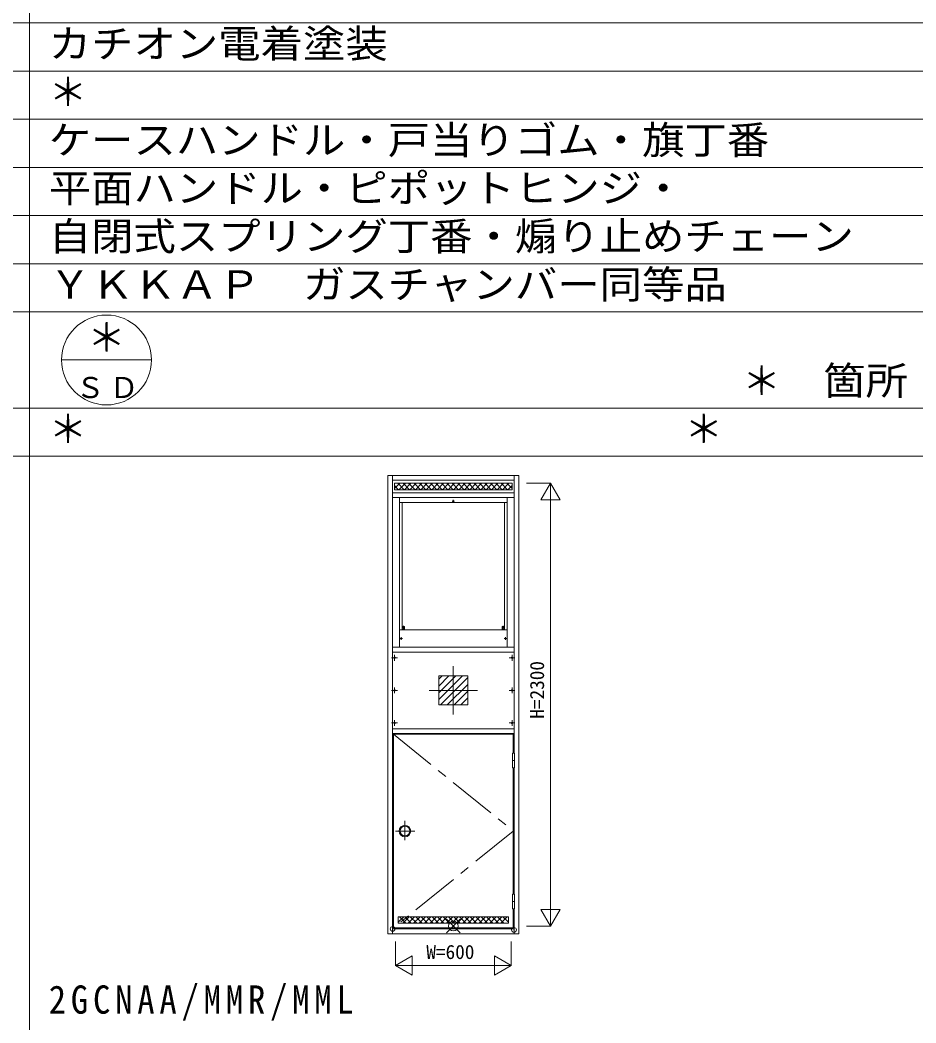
# Model space of a CAD drawing. Units: millimetres, scale not verified. Extents: x -14862 to 14850, y -10512 to 10500.
# Drawn here: x -49 to 4601, y -30 to 5178 of the extents above; entities that cross this region are included whole.
import ezdxf
from ezdxf.enums import TextEntityAlignment as Align

# ---------------------------------------------------------------- set-up
doc = ezdxf.new("R2010")
doc.units = ezdxf.units.MM
doc.header["$LTSCALE"] = 50
doc.header["$PDMODE"] = 32
doc.header["$PDSIZE"] = 25
doc.linetypes.add('CHAIN1', pattern=[8, 5, -1, 1, -1])
doc.linetypes.add('CHAIN2', pattern=[12, 9, -1, 1, -1])
doc.layers.add('0-0_0', color=7, linetype='Continuous')
for name, color, linetype, lineweight in [('0-1_USER1', 7, 'Continuous', 9), ('0-3_YKK_11', 7, 'Continuous', 9), ('0-4_YKK_12', 2, 'Continuous', 9), ('0-5_YSS_K', 4, 'Continuous', 9), ('0-6_YKK_13', 3, 'Continuous', 9)]:
    doc.layers.add(name, color=color, linetype=linetype, lineweight=lineweight)
doc.styles.add('ＭＳ ゴシック', font='')
doc.styles.get('ＭＳ ゴシック').set_extended_font_data('MS Gothic')

msp = doc.modelspace()

# ---------------------------------------------------------------- linework, layer by layer
at = {"layer": '0-1_USER1'}
for p, q in [((0.04, -8247.06), (0.04, 9617.94)), ((-13949.96, 5162.94), (13950.04, 5162.94)), ((-13949.96, 4912.94), (13950.04, 4912.94)), ((-13949.96, 4662.94), (13950.04, 4662.94)), ((-13949.96, 4412.94), (13950.04, 4412.94)), ((-13949.96, 4162.94), (13950.04, 4162.94)), ((-13949.96, 3912.94), (13950.04, 3912.94)), ((-13949.96, 3662.94), (13950.04, 3662.94)), ((166.71, 3412.94), (633.37, 3412.94)), ((-13949.96, 3162.94), (13950.04, 3162.94)), ((-13949.96, 2912.94), (13950.04, 2912.94))]:
    msp.add_line(p, q, dxfattribs=at)
msp.add_circle((400.04, 3412.94), 233.33, dxfattribs=at)
at = {"layer": '0-3_YKK_11'}
for p, q in [((2164.68, 508.79), (2235.4, 438.08)), ((2164.68, 438.08), (2235.4, 508.79))]:
    msp.add_line(p, q, dxfattribs=at)
msp.add_circle((2200.04, 473.44), 25, dxfattribs=at)
at = {"layer": '0-4_YKK_12'}
for p, q in [((2580.04, 2773.44), (2705.04, 2773.44)), ((2705.04, 2773.44), (2705.04, 473.44)), ((2580.04, 473.44), (2705.04, 473.44)), ((1900.04, 393.44), (1900.04, 268.44)), ((2500.04, 393.44), (2500.04, 268.44)), ((1900.04, 268.44), (1986.64, 318.44)), ((1900.04, 268.44), (2500.04, 268.44))]:
    msp.add_line(p, q, dxfattribs=at)
for points in [[(2655.04, 2686.83), (2755.04, 2686.83), (2705.04, 2773.44)], [(2655.04, 560.04), (2755.04, 560.04), (2705.04, 473.44)], [(2413.44, 318.44), (2413.44, 218.44), (2500.04, 268.44)]]:
    msp.add_lwpolyline(points, close=True, dxfattribs=at)
msp.add_lwpolyline([(1986.64, 318.44), (1986.64, 218.44), (1900.04, 268.44)], dxfattribs=at)
at = {"layer": '0-5_YSS_K'}
for p, q in [((1860.04, 2813.44), (2540.04, 2813.44)), ((1860.04, 2813.44), (1860.04, 433.44)), ((1885.04, 2813.44), (1885.04, 433.44)), ((2515.04, 2813.44), (2515.04, 1370.44)), ((2540.04, 433.44), (2540.04, 2813.44)), ((1885.04, 2788.44), (2515.04, 2788.44)), ((1895.04, 2772.44), (2505.04, 2772.44)), ((1895.04, 2744.69), (1922.79, 2772.44)), ((1895.04, 2772.44), (1895.04, 2739.44)), ((1895.04, 2760.72), (1916.32, 2739.44)), ((1911.61, 2772.44), (1944.61, 2739.44)), ((1918.07, 2739.44), (1951.07, 2772.44)), ((1939.89, 2772.44), (1972.89, 2739.44)), ((1946.35, 2739.44), (1979.35, 2772.44)), ((1968.18, 2772.44), (2001.18, 2739.44)), ((1974.64, 2739.44), (2007.64, 2772.44)), ((1996.46, 2772.44), (2029.46, 2739.44)), ((2002.92, 2739.44), (2035.92, 2772.44)), ((2024.74, 2772.44), (2057.74, 2739.44)), ((2031.21, 2739.44), (2064.21, 2772.44)), ((2053.03, 2772.44), (2086.03, 2739.44)), ((2059.49, 2739.44), (2092.49, 2772.44)), ((2081.31, 2772.44), (2114.31, 2739.44)), ((2087.78, 2739.44), (2120.78, 2772.44)), ((2109.6, 2772.44), (2142.6, 2739.44)), ((2116.06, 2739.44), (2149.06, 2772.44)), ((2137.88, 2772.44), (2170.88, 2739.44)), ((2144.34, 2739.44), (2177.34, 2772.44)), ((2166.17, 2772.44), (2199.17, 2739.44)), ((2172.63, 2739.44), (2205.63, 2772.44)), ((2194.45, 2772.44), (2227.45, 2739.44)), ((2200.91, 2739.44), (2233.91, 2772.44)), ((2222.73, 2772.44), (2255.73, 2739.44)), ((2229.2, 2739.44), (2262.2, 2772.44)), ((2251.02, 2772.44), (2284.02, 2739.44)), ((2257.48, 2739.44), (2290.48, 2772.44)), ((2279.3, 2772.44), (2312.3, 2739.44)), ((2285.77, 2739.44), (2318.77, 2772.44)), ((2307.59, 2772.44), (2340.59, 2739.44)), ((2314.05, 2739.44), (2347.05, 2772.44)), ((2335.87, 2772.44), (2368.87, 2739.44)), ((2342.33, 2739.44), (2375.33, 2772.44)), ((2364.16, 2772.44), (2397.16, 2739.44)), ((2370.62, 2739.44), (2403.62, 2772.44)), ((2392.44, 2772.44), (2425.44, 2739.44)), ((2398.9, 2739.44), (2431.9, 2772.44)), ((2420.73, 2772.44), (2453.72, 2739.44)), ((2427.19, 2739.44), (2460.19, 2772.44)), ((2449.01, 2772.44), (2482.01, 2739.44)), ((2455.47, 2739.44), (2488.47, 2772.44)), ((2477.29, 2772.44), (2505.04, 2744.69)), ((2483.76, 2739.44), (2505.04, 2760.72)), ((2505.04, 2772.44), (2505.04, 2739.44)), ((2515.04, 2723.44), (1885.04, 2723.44)), ((2505.04, 2739.44), (1895.04, 2739.44)), ((1885.04, 2698.44), (2515.04, 2698.44)), ((1920.04, 1921.44), (1920.04, 2698.44)), ((1920.04, 2673.44), (2480.04, 2673.44)), ((1935.04, 2011.44), (1935.04, 2673.44)), ((2465.04, 2011.44), (2465.04, 2673.44)), ((2480.04, 1921.44), (2480.04, 2698.44)), ((1920.04, 2011.44), (2480.04, 2011.44)), ((1947.04, 2029.44), (1935.04, 2029.44)), ((1947.04, 2014.44), (1935.04, 2014.44)), ((1947.04, 2014.44), (1947.04, 2029.44)), ((2453.04, 2014.44), (2465.04, 2014.44)), ((1885.04, 1921.44), (2515.04, 1921.44)), ((1885.04, 1896.44), (2515.04, 1896.44)), ((2275.04, 1772.44), (2125.04, 1772.44)), ((2125.04, 1649.21), (2248.26, 1772.44)), ((2125.04, 1772.44), (2125.04, 1622.44)), ((2125.04, 1684.57), (2212.91, 1772.44)), ((2125.04, 1719.92), (2177.55, 1772.44)), ((2125.04, 1755.28), (2142.19, 1772.44)), ((2275.04, 1622.44), (2275.04, 1772.44)), ((2133.62, 1622.44), (2275.04, 1763.86)), ((2168.97, 1622.44), (2275.04, 1728.5)), ((2204.33, 1622.44), (2275.04, 1693.15)), ((2125.04, 1622.44), (2275.04, 1622.44)), ((2239.68, 1622.44), (2275.04, 1657.79)), ((1885.04, 1498.44), (2515.04, 1498.44)), ((1885.04, 1473.44), (2515.04, 1473.44)), ((1889.04, 1470.44), (2511.04, 1470.44)), ((1889.04, 1470.44), (1889.04, 463.44)), ((2511.04, 1470.44), (2511.04, 1370.44)), ((2511.04, 1294.44), (2511.04, 639.44)), ((2515.04, 1294.44), (2515.04, 639.44)), ((1914.04, 521.44), (2486.04, 521.44)), ((1914.04, 493.12), (1942.35, 521.44)), ((1914.04, 521.44), (1914.04, 488.44)), ((1920.32, 521.44), (1953.32, 488.44)), ((1937.64, 488.44), (1970.64, 521.44)), ((1948.61, 521.44), (1981.61, 488.44)), ((1965.92, 488.44), (1998.92, 521.44)), ((1976.89, 521.44), (2009.89, 488.44)), ((1994.21, 488.44), (2027.21, 521.44)), ((2005.18, 521.44), (2038.18, 488.44)), ((2022.49, 488.44), (2055.49, 521.44)), ((2033.46, 521.44), (2066.46, 488.44)), ((2050.78, 488.44), (2083.78, 521.44)), ((2061.74, 521.44), (2094.74, 488.44)), ((2079.06, 488.44), (2112.06, 521.44)), ((2090.03, 521.44), (2123.03, 488.44)), ((2107.34, 488.44), (2140.34, 521.44)), ((2118.31, 521.44), (2151.31, 488.44)), ((2135.63, 488.44), (2168.63, 521.44)), ((2146.6, 521.44), (2179.6, 488.44)), ((2163.91, 488.44), (2196.91, 521.44)), ((2174.88, 521.44), (2207.88, 488.44)), ((2192.2, 488.44), (2225.2, 521.44)), ((2203.17, 521.44), (2236.17, 488.44)), ((2220.48, 488.44), (2253.48, 521.44)), ((2231.45, 521.44), (2264.45, 488.44)), ((2248.77, 488.44), (2281.77, 521.44)), ((2259.73, 521.44), (2292.73, 488.44)), ((2277.05, 488.44), (2310.05, 521.44)), ((2288.02, 521.44), (2321.02, 488.44)), ((2305.33, 488.44), (2338.33, 521.44)), ((2316.3, 521.44), (2349.3, 488.44)), ((2333.62, 488.44), (2366.62, 521.44)), ((2344.59, 521.44), (2377.59, 488.44)), ((2361.9, 488.44), (2394.9, 521.44)), ((2372.87, 521.44), (2405.87, 488.44)), ((2390.19, 488.44), (2423.19, 521.44)), ((2401.16, 521.44), (2434.16, 488.44)), ((2418.47, 488.44), (2451.47, 521.44)), ((2429.44, 521.44), (2462.44, 488.44)), ((2446.76, 488.44), (2479.76, 521.44)), ((2457.72, 521.44), (2486.04, 493.12)), ((2486.04, 521.44), (2486.04, 488.44)), ((2511.04, 563.44), (2511.04, 463.44)), ((2515.04, 563.44), (2515.04, 433.44)), ((1914.04, 488.44), (2486.04, 488.44)), ((1860.04, 433.44), (2540.04, 433.44)), ((1885.04, 458.44), (2515.04, 458.44)), ((1889.04, 463.44), (2511.04, 463.44)), ((1894.04, 458.44), (2515.04, 458.44))]:
    msp.add_line(p, q, dxfattribs=at)
at = {"layer": '0-5_YSS_K', "linetype": 'CHAIN1'}
for p, q in [((2206.81, 2679.44), (2193.22, 2679.44)), ((2200.04, 2672.11), (2200.04, 2687.39)), ((1941.04, 2017.11), (1941.04, 2032.39)), ((2459.04, 2017.11), (2459.04, 2032.39)), ((1934.27, 2024.44), (1947.85, 2024.44)), ((2465.81, 2024.44), (2452.22, 2024.44)), ((1923.25, 1966.44), (1936.83, 1966.44)), ((1930.02, 1959.11), (1930.02, 1974.39)), ((2463.27, 1966.44), (2476.85, 1966.44)), ((2470.04, 1959.11), (2470.04, 1974.39)), ((2200.04, 1572.44), (2200.04, 1822.44)), ((2075.04, 1697.44), (2325.04, 1697.44)), ((1889.04, 1470.44), (2511.04, 966.94)), ((2511.04, 966.94), (1889.04, 463.44))]:
    msp.add_line(p, q, dxfattribs=at)
at = {"layer": '0-5_YSS_K', "linetype": 'CHAIN2'}
for p, q in [((1895.04, 1881.44), (1895.04, 1851.44)), ((2505.04, 1881.44), (2505.04, 1851.44)), ((1880.04, 1866.44), (1910.04, 1866.44)), ((2520.04, 1866.44), (2490.04, 1866.44)), ((1880.04, 1697.44), (1910.04, 1697.44)), ((1895.04, 1712.44), (1895.04, 1682.44)), ((2520.04, 1697.44), (2490.04, 1697.44)), ((2505.04, 1712.44), (2505.04, 1682.44)), ((1880.04, 1528.44), (1910.04, 1528.44)), ((1895.04, 1543.44), (1895.04, 1513.44)), ((2520.04, 1528.44), (2490.04, 1528.44)), ((2505.04, 1543.44), (2505.04, 1513.44))]:
    msp.add_line(p, q, dxfattribs=at)
at = {"layer": '0-5_YSS_K'}
msp.add_lwpolyline([(2453.04, 2014.44), (2453.04, 2029.44), (2465.04, 2029.44)], dxfattribs=at)
for centre, radius in [((2200.04, 2679.44), 2.5), ((1941.04, 2024.44), 2.5), ((2459.04, 2024.44), 2.5), ((1930.02, 1966.44), 2.5), ((2470.04, 1966.44), 2.5), ((1895.04, 1866.44), 3.5), ((2505.04, 1866.44), 3.5), ((1895.04, 1697.44), 3.5), ((2505.04, 1697.44), 3.5), ((1895.04, 1528.44), 3.5), ((2505.04, 1528.44), 3.5)]:
    msp.add_circle(centre, radius, dxfattribs=at)
for p in [(1885.04, 458.44), (2515.04, 453.44)]:
    msp.add_point(p, dxfattribs=at)
at = {"layer": '0-6_YKK_13'}
for p, q in [((2508.04, 1370.44), (2518.04, 1370.44)), ((2508.04, 1370.44), (2508.04, 1294.44)), ((2518.04, 1370.44), (2518.04, 1294.44)), ((2508.04, 1332.44), (2518.04, 1332.44)), ((2508.04, 1294.44), (2518.04, 1294.44)), ((2508.04, 639.44), (2518.04, 639.44)), ((2508.04, 639.44), (2508.04, 563.44)), ((2518.04, 639.44), (2518.04, 563.44)), ((2508.04, 601.44), (2518.04, 601.44)), ((2508.04, 563.44), (2518.04, 563.44))]:
    msp.add_line(p, q, dxfattribs=at)
at = {"layer": '0-6_YKK_13', "linetype": 'CHAIN1'}
for p, q in [((1949.1, 1020.6), (1949.1, 919.51)), ((1899.49, 966.94), (2000.58, 966.94))]:
    msp.add_line(p, q, dxfattribs=at)
at = {"layer": '0-6_YKK_13'}
for radius in [30, 25]:
    msp.add_circle((1949.1, 966.94), radius, dxfattribs=at)

# ---------------------------------------------------------------- texts
at = {"layer": '0-0_0', "style": 'ＭＳ ゴシック', "width": 1.1}
for s, p in [('カチオン電着塗装', (100.04, 4937.94)), ('ケースハンドル・戸当りゴム・旗丁番', (100.04, 4437.94)), ('平面ハンドル・ピポットヒンジ・', (100.04, 4187.94)), ('自閉式スプリング丁番・煽り止めチェーン', (100.04, 3937.94)), ('ＹＫＫＡＰ\u3000ガスチャンバー同等品', (100.04, 3687.94))]:
    msp.add_text(s, height=146.6, dxfattribs=at).set_placement(p, align=Align.BOTTOM_LEFT)
at = {"layer": '0-0_0', "style": 'ＭＳ ゴシック'}
for p in [(100.04, 4687.94), (300.04, 3412.94), (3700.04, 3187.94), (100.04, 2937.94), (3400.04, 2937.94)]:
    msp.add_text('＊', height=146.6, dxfattribs=at).set_placement(p, align=Align.BOTTOM_LEFT)
at = {"layer": '0-0_0', "insert": (100.04, -17.06), "char_height": 146.6, "attachment_point": 7, "style": 'ＭＳ ゴシック'}
msp.add_mtext('\\T1.28;\\W0.9;2GCNAA/MMR/MML', dxfattribs=at)
at = {"layer": '0-1_USER1', "style": 'ＭＳ ゴシック', "width": 1.1}
msp.add_text('箇所', height=146.6, dxfattribs=at).set_placement((4120.04, 3187.94), align=Align.BOTTOM_LEFT)
at = {"layer": '0-1_USER1', "insert": (240.04, 3212.94), "char_height": 110, "attachment_point": 7, "style": 'ＭＳ ゴシック'}
msp.add_mtext('\\T1.17;ＳＤ', dxfattribs=at)
at = {"layer": '0-4_YKK_12', "color": 4, "style": 'ＭＳ ゴシック'}
msp.add_text('H=2300', height=73.31, rotation=90, dxfattribs=at).set_placement((2693.04, 1550.44), align=Align.BOTTOM_LEFT)
msp.add_text('W=600', height=73.31, dxfattribs=at).set_placement((2060.04, 280.44), align=Align.BOTTOM_LEFT)

doc.saveas('drawing.dxf')
